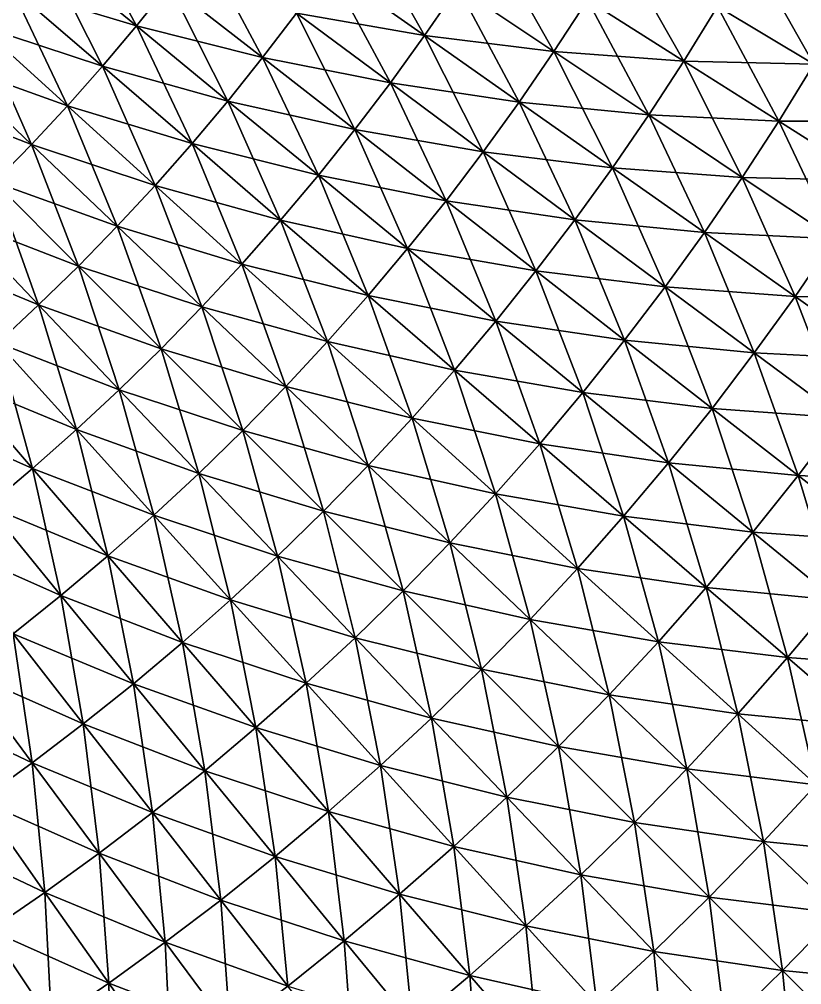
# Model space of a CAD drawing. Extents: x -1 to 0.97, y -0.99 to 0.99.
# Drawn here: x 0.2748 to 0.4204, y -0.4331 to -0.2535 of the extents above; entities that cross this region are included whole.
import ezdxf

# ---------------------------------------------------------------- set-up
doc = ezdxf.new("R2010")
doc.units = 0

msp = doc.modelspace()

# ---------------------------------------------------------------- linework, layer by layer
for points in [[(0.2852, -0.23339, -0.91796), (0.29662, -0.25475, -0.90835), (0.2794, -0.24063, -0.91796)], [(0.2852, -0.23339, -0.91796), (0.30275, -0.24709, -0.90835), (0.29662, -0.25475, -0.90835)], [(0.33832, -0.23546, -0.8982), (0.35026, -0.25654, -0.8875), (0.33246, -0.244, -0.8982)], [(0.33832, -0.23546, -0.8982), (0.35643, -0.24755, -0.8875), (0.35026, -0.25654, -0.8875)], [(0.36237, -0.23842, -0.8875), (0.37431, -0.2595, -0.87627), (0.35643, -0.24755, -0.8875)], [(0.36237, -0.23842, -0.8875), (0.38054, -0.24993, -0.87627), (0.37431, -0.2595, -0.87627)], [(0.3087, -0.23927, -0.90835), (0.32012, -0.26064, -0.8982), (0.30275, -0.24709, -0.90835)], [(0.3087, -0.23927, -0.90835), (0.32639, -0.2524, -0.8982), (0.32012, -0.26064, -0.8982)], [(0.38653, -0.24021, -0.87627), (0.39847, -0.26129, -0.86451), (0.38054, -0.24993, -0.87627)], [(0.38653, -0.24021, -0.87627), (0.40473, -0.25112, -0.86451), (0.39847, -0.26129, -0.86451)], [(0.2794, -0.24063, -0.91796), (0.2903, -0.26227, -0.90835), (0.27343, -0.24772, -0.91796)], [(0.29662, -0.25475, 0.90835), (0.2794, -0.24063, 0.91796), (0.27343, -0.24772, 0.91796)], [(0.2794, -0.24063, -0.91796), (0.29662, -0.25475, -0.90835), (0.2903, -0.26227, -0.90835)], [(0.30275, -0.24709, 0.90835), (0.2794, -0.24063, 0.91796), (0.29662, -0.25475, 0.90835)], [(0.41075, -0.2408, -0.86451), (0.42269, -0.26188, -0.85223), (0.40473, -0.25112, -0.86451)], [(0.41075, -0.2408, -0.86451), (0.42896, -0.25112, -0.85223), (0.42269, -0.26188, -0.85223)], [(0.33246, -0.244, -0.8982), (0.34388, -0.26537, -0.8875), (0.32639, -0.2524, -0.8982)], [(0.35026, -0.25654, 0.8875), (0.33246, -0.244, 0.8982), (0.32639, -0.2524, 0.8982)], [(0.33246, -0.244, -0.8982), (0.35026, -0.25654, -0.8875), (0.34388, -0.26537, -0.8875)], [(0.35643, -0.24755, 0.8875), (0.33246, -0.244, 0.8982), (0.35026, -0.25654, 0.8875)], [(0.27343, -0.24772, -0.91796), (0.28379, -0.26962, -0.90835), (0.26729, -0.25467, -0.91796)], [(0.2903, -0.26227, 0.90835), (0.27343, -0.24772, 0.91796), (0.26729, -0.25467, 0.91796)], [(0.27343, -0.24772, -0.91796), (0.2903, -0.26227, -0.90835), (0.28379, -0.26962, -0.90835)], [(0.29662, -0.25475, 0.90835), (0.27343, -0.24772, 0.91796), (0.2903, -0.26227, 0.90835)], [(0.30275, -0.24709, -0.90835), (0.31364, -0.26873, -0.8982), (0.29662, -0.25475, -0.90835)], [(0.32012, -0.26064, 0.8982), (0.30275, -0.24709, 0.90835), (0.29662, -0.25475, 0.90835)], [(0.30275, -0.24709, -0.90835), (0.32012, -0.26064, -0.8982), (0.31364, -0.26873, -0.8982)], [(0.32639, -0.2524, 0.8982), (0.30275, -0.24709, 0.90835), (0.32012, -0.26064, 0.8982)], [(0.35643, -0.24755, -0.8875), (0.36785, -0.26892, -0.87627), (0.35026, -0.25654, -0.8875)], [(0.37431, -0.2595, 0.87627), (0.35643, -0.24755, 0.8875), (0.35026, -0.25654, 0.8875)], [(0.38054, -0.24993, 0.87627), (0.35643, -0.24755, 0.8875), (0.37431, -0.2595, 0.87627)], [(0.35643, -0.24755, -0.8875), (0.37431, -0.2595, -0.87627), (0.36785, -0.26892, -0.87627)], [(0.39847, -0.26129, 0.86451), (0.38054, -0.24993, 0.87627), (0.37431, -0.2595, 0.87627)], [(0.38054, -0.24993, -0.87627), (0.39196, -0.2713, -0.86451), (0.37431, -0.2595, -0.87627)], [(0.40473, -0.25112, 0.86451), (0.38054, -0.24993, 0.87627), (0.39847, -0.26129, 0.86451)], [(0.38054, -0.24993, -0.87627), (0.39847, -0.26129, -0.86451), (0.39196, -0.2713, -0.86451)], [(0.42269, -0.26188, 0.85223), (0.40473, -0.25112, 0.86451), (0.39847, -0.26129, 0.86451)], [(0.40473, -0.25112, -0.86451), (0.41616, -0.27249, -0.85223), (0.39847, -0.26129, -0.86451)], [(0.42896, -0.25112, 0.85223), (0.40473, -0.25112, 0.86451), (0.42269, -0.26188, 0.85223)], [(0.40473, -0.25112, -0.86451), (0.42269, -0.26188, -0.85223), (0.41616, -0.27249, -0.85223)], [(0.32639, -0.2524, -0.8982), (0.33728, -0.27404, -0.8875), (0.32012, -0.26064, -0.8982)], [(0.34388, -0.26537, 0.8875), (0.32639, -0.2524, 0.8982), (0.32012, -0.26064, 0.8982)], [(0.32639, -0.2524, -0.8982), (0.34388, -0.26537, -0.8875), (0.33728, -0.27404, -0.8875)], [(0.35026, -0.25654, 0.8875), (0.32639, -0.2524, 0.8982), (0.34388, -0.26537, 0.8875)], [(0.26729, -0.25467, -0.91796), (0.27711, -0.27682, -0.90835), (0.26098, -0.26146, -0.91796)], [(0.28379, -0.26962, 0.90835), (0.26729, -0.25467, 0.91796), (0.26098, -0.26146, 0.91796)], [(0.26729, -0.25467, -0.91796), (0.28379, -0.26962, -0.90835), (0.27711, -0.27682, -0.90835)], [(0.2903, -0.26227, 0.90835), (0.26729, -0.25467, 0.91796), (0.28379, -0.26962, 0.90835)], [(0.29662, -0.25475, -0.90835), (0.30698, -0.27665, -0.8982), (0.2903, -0.26227, -0.90835)], [(0.31364, -0.26873, 0.8982), (0.29662, -0.25475, 0.90835), (0.2903, -0.26227, 0.90835)], [(0.29662, -0.25475, -0.90835), (0.31364, -0.26873, -0.8982), (0.30698, -0.27665, -0.8982)], [(0.32012, -0.26064, 0.8982), (0.29662, -0.25475, 0.90835), (0.31364, -0.26873, 0.8982)], [(0.35026, -0.25654, -0.8875), (0.36116, -0.27818, -0.87627), (0.34388, -0.26537, -0.8875)], [(0.36785, -0.26892, 0.87627), (0.35026, -0.25654, 0.8875), (0.34388, -0.26537, 0.8875)], [(0.35026, -0.25654, -0.8875), (0.36785, -0.26892, -0.87627), (0.36116, -0.27818, -0.87627)], [(0.37431, -0.2595, 0.87627), (0.35026, -0.25654, 0.8875), (0.36785, -0.26892, 0.87627)], [(0.37431, -0.2595, -0.87627), (0.3852, -0.28114, -0.86451), (0.36785, -0.26892, -0.87627)], [(0.39196, -0.2713, 0.86451), (0.37431, -0.2595, 0.87627), (0.36785, -0.26892, 0.87627)], [(0.39847, -0.26129, 0.86451), (0.37431, -0.2595, 0.87627), (0.39196, -0.2713, 0.86451)], [(0.37431, -0.2595, -0.87627), (0.39196, -0.2713, -0.86451), (0.3852, -0.28114, -0.86451)], [(0.27711, -0.27682, 0.90835), (0.26098, -0.26146, 0.91796), (0.25451, -0.2681, 0.91796)], [(0.26098, -0.26146, -0.91796), (0.27711, -0.27682, -0.90835), (0.27025, -0.28384, -0.90835)], [(0.28379, -0.26962, 0.90835), (0.26098, -0.26146, 0.91796), (0.27711, -0.27682, 0.90835)], [(0.33728, -0.27404, 0.8875), (0.32012, -0.26064, 0.8982), (0.31364, -0.26873, 0.8982)], [(0.32012, -0.26064, -0.8982), (0.33048, -0.28254, -0.8875), (0.31364, -0.26873, -0.8982)], [(0.32012, -0.26064, -0.8982), (0.33728, -0.27404, -0.8875), (0.33048, -0.28254, -0.8875)], [(0.34388, -0.26537, 0.8875), (0.32012, -0.26064, 0.8982), (0.33728, -0.27404, 0.8875)], [(0.41616, -0.27249, 0.85223), (0.39847, -0.26129, 0.86451), (0.39196, -0.2713, 0.86451)], [(0.39847, -0.26129, -0.86451), (0.40936, -0.28293, -0.85223), (0.39196, -0.2713, -0.86451)], [(0.42269, -0.26188, 0.85223), (0.39847, -0.26129, 0.86451), (0.41616, -0.27249, 0.85223)], [(0.39847, -0.26129, -0.86451), (0.41616, -0.27249, -0.85223), (0.40936, -0.28293, -0.85223)], [(0.44038, -0.27249, 0.83944), (0.42269, -0.26188, 0.85223), (0.41616, -0.27249, 0.85223)], [(0.42269, -0.26188, -0.85223), (0.43359, -0.28352, -0.83944), (0.41616, -0.27249, -0.85223)], [(0.2903, -0.26227, -0.90835), (0.30011, -0.28442, -0.8982), (0.28379, -0.26962, -0.90835)], [(0.30698, -0.27665, 0.8982), (0.2903, -0.26227, 0.90835), (0.28379, -0.26962, 0.90835)], [(0.2903, -0.26227, -0.90835), (0.30698, -0.27665, -0.8982), (0.30011, -0.28442, -0.8982)], [(0.31364, -0.26873, 0.8982), (0.2903, -0.26227, 0.90835), (0.30698, -0.27665, 0.8982)], [(0.34388, -0.26537, -0.8875), (0.35424, -0.28727, -0.87627), (0.33728, -0.27404, -0.8875)], [(0.36116, -0.27818, 0.87627), (0.34388, -0.26537, 0.8875), (0.33728, -0.27404, 0.8875)], [(0.34388, -0.26537, -0.8875), (0.36116, -0.27818, -0.87627), (0.35424, -0.28727, -0.87627)], [(0.36785, -0.26892, 0.87627), (0.34388, -0.26537, 0.8875), (0.36116, -0.27818, 0.87627)], [(0.27711, -0.27682, 0.90835), (0.25451, -0.2681, 0.91796), (0.27025, -0.28384, 0.90835)], [(0.31364, -0.26873, -0.8982), (0.32346, -0.29088, -0.8875), (0.30698, -0.27665, -0.8982)], [(0.33048, -0.28254, 0.8875), (0.31364, -0.26873, 0.8982), (0.30698, -0.27665, 0.8982)], [(0.33728, -0.27404, 0.8875), (0.31364, -0.26873, 0.8982), (0.33048, -0.28254, 0.8875)], [(0.31364, -0.26873, -0.8982), (0.33048, -0.28254, -0.8875), (0.32346, -0.29088, -0.8875)], [(0.36785, -0.26892, -0.87627), (0.37821, -0.29082, -0.86451), (0.36116, -0.27818, -0.87627)], [(0.3852, -0.28114, 0.86451), (0.36785, -0.26892, 0.87627), (0.36116, -0.27818, 0.87627)], [(0.36785, -0.26892, -0.87627), (0.3852, -0.28114, -0.86451), (0.37821, -0.29082, -0.86451)], [(0.39196, -0.2713, 0.86451), (0.36785, -0.26892, 0.87627), (0.3852, -0.28114, 0.86451)], [(0.28379, -0.26962, -0.90835), (0.29306, -0.29201, -0.8982), (0.27711, -0.27682, -0.90835)], [(0.30011, -0.28442, 0.8982), (0.28379, -0.26962, 0.90835), (0.27711, -0.27682, 0.90835)], [(0.28379, -0.26962, -0.90835), (0.30011, -0.28442, -0.8982), (0.29306, -0.29201, -0.8982)], [(0.30698, -0.27665, 0.8982), (0.28379, -0.26962, 0.90835), (0.30011, -0.28442, 0.8982)], [(0.39196, -0.2713, -0.86451), (0.40232, -0.2932, -0.85223), (0.3852, -0.28114, -0.86451)], [(0.40936, -0.28293, 0.85223), (0.39196, -0.2713, 0.86451), (0.3852, -0.28114, 0.86451)], [(0.41616, -0.27249, 0.85223), (0.39196, -0.2713, 0.86451), (0.40936, -0.28293, 0.85223)], [(0.39196, -0.2713, -0.86451), (0.40936, -0.28293, -0.85223), (0.40232, -0.2932, -0.85223)], [(0.43359, -0.28352, 0.83944), (0.41616, -0.27249, 0.85223), (0.40936, -0.28293, 0.85223)], [(0.41616, -0.27249, -0.85223), (0.42652, -0.29439, -0.83944), (0.40936, -0.28293, -0.85223)], [(0.44038, -0.27249, 0.83944), (0.41616, -0.27249, 0.85223), (0.43359, -0.28352, 0.83944)], [(0.41616, -0.27249, -0.85223), (0.43359, -0.28352, -0.83944), (0.42652, -0.29439, -0.83944)], [(0.33728, -0.27404, -0.8875), (0.3471, -0.29618, -0.87627), (0.33048, -0.28254, -0.8875)], [(0.35424, -0.28727, 0.87627), (0.33728, -0.27404, 0.8875), (0.33048, -0.28254, 0.8875)], [(0.33728, -0.27404, -0.8875), (0.35424, -0.28727, -0.87627), (0.3471, -0.29618, -0.87627)], [(0.36116, -0.27818, 0.87627), (0.33728, -0.27404, 0.8875), (0.35424, -0.28727, 0.87627)], [(0.27711, -0.27682, -0.90835), (0.28583, -0.29942, -0.8982), (0.27025, -0.28384, -0.90835)], [(0.29306, -0.29201, 0.8982), (0.27711, -0.27682, 0.90835), (0.27025, -0.28384, 0.90835)], [(0.27711, -0.27682, -0.90835), (0.29306, -0.29201, -0.8982), (0.28583, -0.29942, -0.8982)], [(0.30011, -0.28442, 0.8982), (0.27711, -0.27682, 0.90835), (0.29306, -0.29201, 0.8982)], [(0.30698, -0.27665, -0.8982), (0.31625, -0.29904, -0.8875), (0.30011, -0.28442, -0.8982)], [(0.32346, -0.29088, 0.8875), (0.30698, -0.27665, 0.8982), (0.30011, -0.28442, 0.8982)], [(0.30698, -0.27665, -0.8982), (0.32346, -0.29088, -0.8875), (0.31625, -0.29904, -0.8875)], [(0.33048, -0.28254, 0.8875), (0.30698, -0.27665, 0.8982), (0.32346, -0.29088, 0.8875)], [(0.36116, -0.27818, -0.87627), (0.37097, -0.30033, -0.86451), (0.35424, -0.28727, -0.87627)], [(0.37821, -0.29082, 0.86451), (0.36116, -0.27818, 0.87627), (0.35424, -0.28727, 0.87627)], [(0.36116, -0.27818, -0.87627), (0.37821, -0.29082, -0.86451), (0.37097, -0.30033, -0.86451)], [(0.3852, -0.28114, 0.86451), (0.36116, -0.27818, 0.87627), (0.37821, -0.29082, 0.86451)], [(0.3852, -0.28114, -0.86451), (0.39502, -0.30329, -0.85223), (0.37821, -0.29082, -0.86451)], [(0.40232, -0.2932, 0.85223), (0.3852, -0.28114, 0.86451), (0.37821, -0.29082, 0.86451)], [(0.3852, -0.28114, -0.86451), (0.40232, -0.2932, -0.85223), (0.39502, -0.30329, -0.85223)], [(0.40936, -0.28293, 0.85223), (0.3852, -0.28114, 0.86451), (0.40232, -0.2932, 0.85223)], [(0.33048, -0.28254, -0.8875), (0.33975, -0.30492, -0.87627), (0.32346, -0.29088, -0.8875)], [(0.3471, -0.29618, 0.87627), (0.33048, -0.28254, 0.8875), (0.32346, -0.29088, 0.8875)], [(0.33048, -0.28254, -0.8875), (0.3471, -0.29618, -0.87627), (0.33975, -0.30492, -0.87627)], [(0.35424, -0.28727, 0.87627), (0.33048, -0.28254, 0.8875), (0.3471, -0.29618, 0.87627)], [(0.40936, -0.28293, -0.85223), (0.41918, -0.30508, -0.83944), (0.40232, -0.2932, -0.85223)], [(0.42652, -0.29439, 0.83944), (0.40936, -0.28293, 0.85223), (0.40232, -0.2932, 0.85223)], [(0.43359, -0.28352, 0.83944), (0.40936, -0.28293, 0.85223), (0.42652, -0.29439, 0.83944)], [(0.40936, -0.28293, -0.85223), (0.42652, -0.29439, -0.83944), (0.41918, -0.30508, -0.83944)], [(0.28583, -0.29942, 0.8982), (0.27025, -0.28384, 0.90835), (0.26322, -0.2907, 0.90835)], [(0.27025, -0.28384, -0.90835), (0.27841, -0.30666, -0.8982), (0.26322, -0.2907, -0.90835)], [(0.29306, -0.29201, 0.8982), (0.27025, -0.28384, 0.90835), (0.28583, -0.29942, 0.8982)], [(0.27025, -0.28384, -0.90835), (0.28583, -0.29942, -0.8982), (0.27841, -0.30666, -0.8982)], [(0.30011, -0.28442, -0.8982), (0.30883, -0.30702, -0.8875), (0.29306, -0.29201, -0.8982)], [(0.31625, -0.29904, 0.8875), (0.30011, -0.28442, 0.8982), (0.29306, -0.29201, 0.8982)], [(0.30011, -0.28442, -0.8982), (0.31625, -0.29904, -0.8875), (0.30883, -0.30702, -0.8875)], [(0.32346, -0.29088, 0.8875), (0.30011, -0.28442, 0.8982), (0.31625, -0.29904, 0.8875)], [(0.35424, -0.28727, -0.87627), (0.36351, -0.30965, -0.86451), (0.3471, -0.29618, -0.87627)], [(0.37097, -0.30033, 0.86451), (0.35424, -0.28727, 0.87627), (0.3471, -0.29618, 0.87627)], [(0.35424, -0.28727, -0.87627), (0.37097, -0.30033, -0.86451), (0.36351, -0.30965, -0.86451)], [(0.37821, -0.29082, 0.86451), (0.35424, -0.28727, 0.87627), (0.37097, -0.30033, 0.86451)], [(0.27841, -0.30666, 0.8982), (0.26322, -0.2907, 0.90835), (0.25603, -0.29738, 0.90835)], [(0.28583, -0.29942, 0.8982), (0.26322, -0.2907, 0.90835), (0.27841, -0.30666, 0.8982)], [(0.26322, -0.2907, -0.90835), (0.27841, -0.30666, -0.8982), (0.27082, -0.31371, -0.8982)], [(0.37821, -0.29082, -0.86451), (0.38748, -0.31321, -0.85223), (0.37097, -0.30033, -0.86451)], [(0.39502, -0.30329, 0.85223), (0.37821, -0.29082, 0.86451), (0.37097, -0.30033, 0.86451)], [(0.37821, -0.29082, -0.86451), (0.39502, -0.30329, -0.85223), (0.38748, -0.31321, -0.85223)], [(0.40232, -0.2932, 0.85223), (0.37821, -0.29082, 0.86451), (0.39502, -0.30329, 0.85223)], [(0.29306, -0.29201, -0.8982), (0.30123, -0.31482, -0.8875), (0.28583, -0.29942, -0.8982)], [(0.30883, -0.30702, 0.8875), (0.29306, -0.29201, 0.8982), (0.28583, -0.29942, 0.8982)], [(0.29306, -0.29201, -0.8982), (0.30883, -0.30702, -0.8875), (0.30123, -0.31482, -0.8875)], [(0.31625, -0.29904, 0.8875), (0.29306, -0.29201, 0.8982), (0.30883, -0.30702, 0.8875)], [(0.32346, -0.29088, -0.8875), (0.33218, -0.31348, -0.87627), (0.31625, -0.29904, -0.8875)], [(0.33975, -0.30492, 0.87627), (0.32346, -0.29088, 0.8875), (0.31625, -0.29904, 0.8875)], [(0.32346, -0.29088, -0.8875), (0.33975, -0.30492, -0.87627), (0.33218, -0.31348, -0.87627)], [(0.3471, -0.29618, 0.87627), (0.32346, -0.29088, 0.8875), (0.33975, -0.30492, 0.87627)], [(0.40232, -0.2932, -0.85223), (0.41159, -0.31558, -0.83944), (0.39502, -0.30329, -0.85223)], [(0.41918, -0.30508, 0.83944), (0.40232, -0.2932, 0.85223), (0.39502, -0.30329, 0.85223)], [(0.40232, -0.2932, -0.85223), (0.41918, -0.30508, -0.83944), (0.41159, -0.31558, -0.83944)], [(0.42652, -0.29439, 0.83944), (0.40232, -0.2932, 0.85223), (0.41918, -0.30508, 0.83944)], [(0.42652, -0.29439, -0.83944), (0.43579, -0.31677, -0.82614), (0.41918, -0.30508, -0.83944)], [(0.4434, -0.30567, 0.82614), (0.42652, -0.29439, 0.83944), (0.41918, -0.30508, 0.83944)], [(0.3471, -0.29618, -0.87627), (0.35582, -0.31879, -0.86451), (0.33975, -0.30492, -0.87627)], [(0.36351, -0.30965, 0.86451), (0.3471, -0.29618, 0.87627), (0.33975, -0.30492, 0.87627)], [(0.3471, -0.29618, -0.87627), (0.36351, -0.30965, -0.86451), (0.35582, -0.31879, -0.86451)], [(0.37097, -0.30033, 0.86451), (0.3471, -0.29618, 0.87627), (0.36351, -0.30965, 0.86451)], [(0.27841, -0.30666, 0.8982), (0.25603, -0.29738, 0.90835), (0.27082, -0.31371, 0.8982)], [(0.30123, -0.31482, 0.8875), (0.28583, -0.29942, 0.8982), (0.27841, -0.30666, 0.8982)], [(0.28583, -0.29942, -0.8982), (0.29343, -0.32243, -0.8875), (0.27841, -0.30666, -0.8982)], [(0.30883, -0.30702, 0.8875), (0.28583, -0.29942, 0.8982), (0.30123, -0.31482, 0.8875)], [(0.28583, -0.29942, -0.8982), (0.30123, -0.31482, -0.8875), (0.29343, -0.32243, -0.8875)], [(0.31625, -0.29904, -0.8875), (0.32441, -0.32185, -0.87627), (0.30883, -0.30702, -0.8875)], [(0.33218, -0.31348, 0.87627), (0.31625, -0.29904, 0.8875), (0.30883, -0.30702, 0.8875)], [(0.31625, -0.29904, -0.8875), (0.33218, -0.31348, -0.87627), (0.32441, -0.32185, -0.87627)], [(0.33975, -0.30492, 0.87627), (0.31625, -0.29904, 0.8875), (0.33218, -0.31348, 0.87627)], [(0.37097, -0.30033, -0.86451), (0.37969, -0.32293, -0.85223), (0.36351, -0.30965, -0.86451)], [(0.38748, -0.31321, 0.85223), (0.37097, -0.30033, 0.86451), (0.36351, -0.30965, 0.86451)], [(0.37097, -0.30033, -0.86451), (0.38748, -0.31321, -0.85223), (0.37969, -0.32293, -0.85223)], [(0.39502, -0.30329, 0.85223), (0.37097, -0.30033, 0.86451), (0.38748, -0.31321, 0.85223)], [(0.39502, -0.30329, -0.85223), (0.40374, -0.3259, -0.83944), (0.38748, -0.31321, -0.85223)], [(0.41159, -0.31558, 0.83944), (0.39502, -0.30329, 0.85223), (0.38748, -0.31321, 0.85223)], [(0.39502, -0.30329, -0.85223), (0.41159, -0.31558, -0.83944), (0.40374, -0.3259, -0.83944)], [(0.41918, -0.30508, 0.83944), (0.39502, -0.30329, 0.85223), (0.41159, -0.31558, 0.83944)], [(0.33975, -0.30492, -0.87627), (0.34791, -0.32774, -0.86451), (0.33218, -0.31348, -0.87627)], [(0.35582, -0.31879, 0.86451), (0.33975, -0.30492, 0.87627), (0.33218, -0.31348, 0.87627)], [(0.33975, -0.30492, -0.87627), (0.35582, -0.31879, -0.86451), (0.34791, -0.32774, -0.86451)], [(0.36351, -0.30965, 0.86451), (0.33975, -0.30492, 0.87627), (0.35582, -0.31879, 0.86451)], [(0.41918, -0.30508, -0.83944), (0.4279, -0.32768, -0.82614), (0.41159, -0.31558, -0.83944)], [(0.43579, -0.31677, 0.82614), (0.41918, -0.30508, 0.83944), (0.41159, -0.31558, 0.83944)], [(0.41918, -0.30508, -0.83944), (0.43579, -0.31677, -0.82614), (0.4279, -0.32768, -0.82614)], [(0.4434, -0.30567, 0.82614), (0.41918, -0.30508, 0.83944), (0.43579, -0.31677, 0.82614)], [(0.29343, -0.32243, 0.8875), (0.27841, -0.30666, 0.8982), (0.27082, -0.31371, 0.8982)], [(0.27841, -0.30666, -0.8982), (0.28545, -0.32984, -0.8875), (0.27082, -0.31371, -0.8982)], [(0.30123, -0.31482, 0.8875), (0.27841, -0.30666, 0.8982), (0.29343, -0.32243, 0.8875)], [(0.27841, -0.30666, -0.8982), (0.29343, -0.32243, -0.8875), (0.28545, -0.32984, -0.8875)], [(0.30883, -0.30702, -0.8875), (0.31643, -0.33003, -0.87627), (0.30123, -0.31482, -0.8875)], [(0.32441, -0.32185, 0.87627), (0.30883, -0.30702, 0.8875), (0.30123, -0.31482, 0.8875)], [(0.30883, -0.30702, -0.8875), (0.32441, -0.32185, -0.87627), (0.31643, -0.33003, -0.87627)], [(0.33218, -0.31348, 0.87627), (0.30883, -0.30702, 0.8875), (0.32441, -0.32185, 0.87627)], [(0.36351, -0.30965, -0.86451), (0.37167, -0.33246, -0.85223), (0.35582, -0.31879, -0.86451)], [(0.37969, -0.32293, 0.85223), (0.36351, -0.30965, 0.86451), (0.35582, -0.31879, 0.86451)], [(0.36351, -0.30965, -0.86451), (0.37969, -0.32293, -0.85223), (0.37167, -0.33246, -0.85223)], [(0.38748, -0.31321, 0.85223), (0.36351, -0.30965, 0.86451), (0.37969, -0.32293, 0.85223)], [(0.28545, -0.32984, 0.8875), (0.27082, -0.31371, 0.8982), (0.26306, -0.32057, 0.8982)], [(0.27082, -0.31371, -0.8982), (0.27728, -0.33705, -0.8875), (0.26306, -0.32057, -0.8982)], [(0.29343, -0.32243, 0.8875), (0.27082, -0.31371, 0.8982), (0.28545, -0.32984, 0.8875)], [(0.27082, -0.31371, -0.8982), (0.28545, -0.32984, -0.8875), (0.27728, -0.33705, -0.8875)], [(0.33218, -0.31348, -0.87627), (0.33978, -0.33649, -0.86451), (0.32441, -0.32185, -0.87627)], [(0.34791, -0.32774, 0.86451), (0.33218, -0.31348, 0.87627), (0.32441, -0.32185, 0.87627)], [(0.33218, -0.31348, -0.87627), (0.34791, -0.32774, -0.86451), (0.33978, -0.33649, -0.86451)], [(0.35582, -0.31879, 0.86451), (0.33218, -0.31348, 0.87627), (0.34791, -0.32774, 0.86451)], [(0.38748, -0.31321, -0.85223), (0.39564, -0.33602, -0.83944), (0.37969, -0.32293, -0.85223)], [(0.40374, -0.3259, 0.83944), (0.38748, -0.31321, 0.85223), (0.37969, -0.32293, 0.85223)], [(0.38748, -0.31321, -0.85223), (0.40374, -0.3259, -0.83944), (0.39564, -0.33602, -0.83944)], [(0.41159, -0.31558, 0.83944), (0.38748, -0.31321, 0.85223), (0.40374, -0.3259, 0.83944)], [(0.31643, -0.33003, 0.87627), (0.30123, -0.31482, 0.8875), (0.29343, -0.32243, 0.8875)], [(0.30123, -0.31482, -0.8875), (0.30826, -0.338, -0.87627), (0.29343, -0.32243, -0.8875)], [(0.32441, -0.32185, 0.87627), (0.30123, -0.31482, 0.8875), (0.31643, -0.33003, 0.87627)], [(0.30123, -0.31482, -0.8875), (0.31643, -0.33003, -0.87627), (0.30826, -0.338, -0.87627)], [(0.41159, -0.31558, -0.83944), (0.41975, -0.33839, -0.82614), (0.40374, -0.3259, -0.83944)], [(0.4279, -0.32768, 0.82614), (0.41159, -0.31558, 0.83944), (0.40374, -0.3259, 0.83944)], [(0.41159, -0.31558, -0.83944), (0.4279, -0.32768, -0.82614), (0.41975, -0.33839, -0.82614)], [(0.43579, -0.31677, 0.82614), (0.41159, -0.31558, 0.83944), (0.4279, -0.32768, 0.82614)], [(0.35582, -0.31879, -0.86451), (0.36342, -0.3418, -0.85223), (0.34791, -0.32774, -0.86451)], [(0.37167, -0.33246, 0.85223), (0.35582, -0.31879, 0.86451), (0.34791, -0.32774, 0.86451)], [(0.35582, -0.31879, -0.86451), (0.37167, -0.33246, -0.85223), (0.36342, -0.3418, -0.85223)], [(0.37969, -0.32293, 0.85223), (0.35582, -0.31879, 0.86451), (0.37167, -0.33246, 0.85223)], [(0.27728, -0.33705, 0.8875), (0.26306, -0.32057, 0.8982), (0.25514, -0.32724, 0.8982)], [(0.28545, -0.32984, 0.8875), (0.26306, -0.32057, 0.8982), (0.27728, -0.33705, 0.8875)], [(0.26306, -0.32057, -0.8982), (0.27728, -0.33705, -0.8875), (0.26895, -0.34407, -0.8875)], [(0.30826, -0.338, 0.87627), (0.29343, -0.32243, 0.8875), (0.28545, -0.32984, 0.8875)], [(0.29343, -0.32243, -0.8875), (0.29989, -0.34577, -0.87627), (0.28545, -0.32984, -0.8875)], [(0.31643, -0.33003, 0.87627), (0.29343, -0.32243, 0.8875), (0.30826, -0.338, 0.87627)], [(0.29343, -0.32243, -0.8875), (0.30826, -0.338, -0.87627), (0.29989, -0.34577, -0.87627)], [(0.32441, -0.32185, -0.87627), (0.33144, -0.34503, -0.86451), (0.31643, -0.33003, -0.87627)], [(0.33978, -0.33649, 0.86451), (0.32441, -0.32185, 0.87627), (0.31643, -0.33003, 0.87627)], [(0.32441, -0.32185, -0.87627), (0.33978, -0.33649, -0.86451), (0.33144, -0.34503, -0.86451)], [(0.34791, -0.32774, 0.86451), (0.32441, -0.32185, 0.87627), (0.33978, -0.33649, 0.86451)], [(0.37969, -0.32293, -0.85223), (0.38729, -0.34594, -0.83944), (0.37167, -0.33246, -0.85223)], [(0.39564, -0.33602, 0.83944), (0.37969, -0.32293, 0.85223), (0.37167, -0.33246, 0.85223)], [(0.37969, -0.32293, -0.85223), (0.39564, -0.33602, -0.83944), (0.38729, -0.34594, -0.83944)], [(0.40374, -0.3259, 0.83944), (0.37969, -0.32293, 0.85223), (0.39564, -0.33602, 0.83944)], [(0.40374, -0.3259, -0.83944), (0.41134, -0.3489, -0.82614), (0.39564, -0.33602, -0.83944)], [(0.41975, -0.33839, 0.82614), (0.40374, -0.3259, 0.83944), (0.39564, -0.33602, 0.83944)], [(0.40374, -0.3259, -0.83944), (0.41975, -0.33839, -0.82614), (0.41134, -0.3489, -0.82614)], [(0.4279, -0.32768, 0.82614), (0.40374, -0.3259, 0.83944), (0.41975, -0.33839, 0.82614)], [(0.27728, -0.33705, 0.8875), (0.25514, -0.32724, 0.8982), (0.26895, -0.34407, 0.8875)], [(0.34791, -0.32774, -0.86451), (0.35494, -0.35092, -0.85223), (0.33978, -0.33649, -0.86451)], [(0.36342, -0.3418, 0.85223), (0.34791, -0.32774, 0.86451), (0.33978, -0.33649, 0.86451)], [(0.34791, -0.32774, -0.86451), (0.36342, -0.3418, -0.85223), (0.35494, -0.35092, -0.85223)], [(0.37167, -0.33246, 0.85223), (0.34791, -0.32774, 0.86451), (0.36342, -0.3418, 0.85223)], [(0.44395, -0.33958, 0.81235), (0.4279, -0.32768, 0.82614), (0.41975, -0.33839, 0.82614)], [(0.4279, -0.32768, -0.82614), (0.4355, -0.35068, -0.81235), (0.41975, -0.33839, -0.82614)], [(0.29989, -0.34577, 0.87627), (0.28545, -0.32984, 0.8875), (0.27728, -0.33705, 0.8875)], [(0.28545, -0.32984, -0.8875), (0.29133, -0.35334, -0.87627), (0.27728, -0.33705, -0.8875)], [(0.30826, -0.338, 0.87627), (0.28545, -0.32984, 0.8875), (0.29989, -0.34577, 0.87627)], [(0.28545, -0.32984, -0.8875), (0.29989, -0.34577, -0.87627), (0.29133, -0.35334, -0.87627)], [(0.33144, -0.34503, 0.86451), (0.31643, -0.33003, 0.87627), (0.30826, -0.338, 0.87627)], [(0.31643, -0.33003, -0.87627), (0.32289, -0.35338, -0.86451), (0.30826, -0.338, -0.87627)], [(0.33978, -0.33649, 0.86451), (0.31643, -0.33003, 0.87627), (0.33144, -0.34503, 0.86451)], [(0.31643, -0.33003, -0.87627), (0.33144, -0.34503, -0.86451), (0.32289, -0.35338, -0.86451)], [(0.37167, -0.33246, -0.85223), (0.37871, -0.35565, -0.83944), (0.36342, -0.3418, -0.85223)], [(0.38729, -0.34594, 0.83944), (0.37167, -0.33246, 0.85223), (0.36342, -0.3418, 0.85223)], [(0.37167, -0.33246, -0.85223), (0.38729, -0.34594, -0.83944), (0.37871, -0.35565, -0.83944)], [(0.39564, -0.33602, 0.83944), (0.37167, -0.33246, 0.85223), (0.38729, -0.34594, 0.83944)], [(0.29133, -0.35334, 0.87627), (0.27728, -0.33705, 0.8875), (0.26895, -0.34407, 0.8875)], [(0.27728, -0.33705, -0.8875), (0.28259, -0.36069, -0.87627), (0.26895, -0.34407, -0.8875)], [(0.29989, -0.34577, 0.87627), (0.27728, -0.33705, 0.8875), (0.29133, -0.35334, 0.87627)], [(0.27728, -0.33705, -0.8875), (0.29133, -0.35334, -0.87627), (0.28259, -0.36069, -0.87627)], [(0.33978, -0.33649, -0.86451), (0.34625, -0.35984, -0.85223), (0.33144, -0.34503, -0.86451)], [(0.35494, -0.35092, 0.85223), (0.33978, -0.33649, 0.86451), (0.33144, -0.34503, 0.86451)], [(0.33978, -0.33649, -0.86451), (0.35494, -0.35092, -0.85223), (0.34625, -0.35984, -0.85223)], [(0.36342, -0.3418, 0.85223), (0.33978, -0.33649, 0.86451), (0.35494, -0.35092, 0.85223)], [(0.39564, -0.33602, -0.83944), (0.40267, -0.3592, -0.82614), (0.38729, -0.34594, -0.83944)], [(0.41134, -0.3489, 0.82614), (0.39564, -0.33602, 0.83944), (0.38729, -0.34594, 0.83944)], [(0.39564, -0.33602, -0.83944), (0.41134, -0.3489, -0.82614), (0.40267, -0.3592, -0.82614)], [(0.41975, -0.33839, 0.82614), (0.39564, -0.33602, 0.83944), (0.41134, -0.3489, 0.82614)], [(0.32289, -0.35338, 0.86451), (0.30826, -0.338, 0.87627), (0.29989, -0.34577, 0.87627)], [(0.30826, -0.338, -0.87627), (0.31414, -0.3615, -0.86451), (0.29989, -0.34577, -0.87627)], [(0.33144, -0.34503, 0.86451), (0.30826, -0.338, 0.87627), (0.32289, -0.35338, 0.86451)], [(0.30826, -0.338, -0.87627), (0.32289, -0.35338, -0.86451), (0.31414, -0.3615, -0.86451)], [(0.4355, -0.35068, 0.81235), (0.41975, -0.33839, 0.82614), (0.41134, -0.3489, 0.82614)], [(0.41975, -0.33839, -0.82614), (0.42678, -0.36158, -0.81235), (0.41134, -0.3489, -0.82614)], [(0.44395, -0.33958, 0.81235), (0.41975, -0.33839, 0.82614), (0.4355, -0.35068, 0.81235)], [(0.41975, -0.33839, -0.82614), (0.4355, -0.35068, -0.81235), (0.42678, -0.36158, -0.81235)], [(0.36342, -0.3418, -0.85223), (0.36989, -0.36515, -0.83944), (0.35494, -0.35092, -0.85223)], [(0.37871, -0.35565, 0.83944), (0.36342, -0.3418, 0.85223), (0.35494, -0.35092, 0.85223)], [(0.36342, -0.3418, -0.85223), (0.37871, -0.35565, -0.83944), (0.36989, -0.36515, -0.83944)], [(0.38729, -0.34594, 0.83944), (0.36342, -0.3418, 0.85223), (0.37871, -0.35565, 0.83944)], [(0.28259, -0.36069, 0.87627), (0.26895, -0.34407, 0.8875), (0.26044, -0.35088, 0.8875)], [(0.29133, -0.35334, 0.87627), (0.26895, -0.34407, 0.8875), (0.28259, -0.36069, 0.87627)], [(0.26895, -0.34407, -0.8875), (0.28259, -0.36069, -0.87627), (0.27368, -0.36783, -0.87627)], [(0.31414, -0.3615, 0.86451), (0.29989, -0.34577, 0.87627), (0.29133, -0.35334, 0.87627)], [(0.29989, -0.34577, -0.87627), (0.3052, -0.36941, -0.86451), (0.29133, -0.35334, -0.87627)], [(0.32289, -0.35338, 0.86451), (0.29989, -0.34577, 0.87627), (0.31414, -0.3615, 0.86451)], [(0.29989, -0.34577, -0.87627), (0.31414, -0.3615, -0.86451), (0.3052, -0.36941, -0.86451)], [(0.34625, -0.35984, 0.85223), (0.33144, -0.34503, 0.86451), (0.32289, -0.35338, 0.86451)], [(0.33144, -0.34503, -0.86451), (0.33733, -0.36854, -0.85223), (0.32289, -0.35338, -0.86451)], [(0.35494, -0.35092, 0.85223), (0.33144, -0.34503, 0.86451), (0.34625, -0.35984, 0.85223)], [(0.33144, -0.34503, -0.86451), (0.34625, -0.35984, -0.85223), (0.33733, -0.36854, -0.85223)], [(0.38729, -0.34594, -0.83944), (0.39376, -0.36929, -0.82614), (0.37871, -0.35565, -0.83944)], [(0.40267, -0.3592, 0.82614), (0.38729, -0.34594, 0.83944), (0.37871, -0.35565, 0.83944)], [(0.38729, -0.34594, -0.83944), (0.40267, -0.3592, -0.82614), (0.39376, -0.36929, -0.82614)], [(0.41134, -0.3489, 0.82614), (0.38729, -0.34594, 0.83944), (0.40267, -0.3592, 0.82614)], [(0.42678, -0.36158, 0.81235), (0.41134, -0.3489, 0.82614), (0.40267, -0.3592, 0.82614)], [(0.41134, -0.3489, -0.82614), (0.4178, -0.37225, -0.81235), (0.40267, -0.3592, -0.82614)], [(0.4355, -0.35068, 0.81235), (0.41134, -0.3489, 0.82614), (0.42678, -0.36158, 0.81235)], [(0.41134, -0.3489, -0.82614), (0.42678, -0.36158, -0.81235), (0.4178, -0.37225, -0.81235)], [(0.28259, -0.36069, 0.87627), (0.26044, -0.35088, 0.8875), (0.27368, -0.36783, 0.87627)], [(0.35494, -0.35092, -0.85223), (0.36083, -0.37442, -0.83944), (0.34625, -0.35984, -0.85223)], [(0.36989, -0.36515, 0.83944), (0.35494, -0.35092, 0.85223), (0.34625, -0.35984, 0.85223)], [(0.35494, -0.35092, -0.85223), (0.36989, -0.36515, -0.83944), (0.36083, -0.37442, -0.83944)], [(0.37871, -0.35565, 0.83944), (0.35494, -0.35092, 0.85223), (0.36989, -0.36515, 0.83944)], [(0.3052, -0.36941, 0.86451), (0.29133, -0.35334, 0.87627), (0.28259, -0.36069, 0.87627)], [(0.29133, -0.35334, -0.87627), (0.29606, -0.3771, -0.86451), (0.28259, -0.36069, -0.87627)], [(0.31414, -0.3615, 0.86451), (0.29133, -0.35334, 0.87627), (0.3052, -0.36941, 0.86451)], [(0.29133, -0.35334, -0.87627), (0.3052, -0.36941, -0.86451), (0.29606, -0.3771, -0.86451)], [(0.33733, -0.36854, 0.85223), (0.32289, -0.35338, 0.86451), (0.31414, -0.3615, 0.86451)], [(0.32289, -0.35338, -0.86451), (0.3282, -0.37701, -0.85223), (0.31414, -0.3615, -0.86451)], [(0.34625, -0.35984, 0.85223), (0.32289, -0.35338, 0.86451), (0.33733, -0.36854, 0.85223)], [(0.32289, -0.35338, -0.86451), (0.33733, -0.36854, -0.85223), (0.3282, -0.37701, -0.85223)], [(0.37871, -0.35565, -0.83944), (0.38459, -0.37915, -0.82614), (0.36989, -0.36515, -0.83944)], [(0.39376, -0.36929, 0.82614), (0.37871, -0.35565, 0.83944), (0.36989, -0.36515, 0.83944)], [(0.37871, -0.35565, -0.83944), (0.39376, -0.36929, -0.82614), (0.38459, -0.37915, -0.82614)], [(0.40267, -0.3592, 0.82614), (0.37871, -0.35565, 0.83944), (0.39376, -0.36929, 0.82614)], [(0.29606, -0.3771, 0.86451), (0.28259, -0.36069, 0.87627), (0.27368, -0.36783, 0.87627)], [(0.28259, -0.36069, -0.87627), (0.28674, -0.38457, -0.86451), (0.27368, -0.36783, -0.87627)], [(0.3052, -0.36941, 0.86451), (0.28259, -0.36069, 0.87627), (0.29606, -0.3771, 0.86451)], [(0.28259, -0.36069, -0.87627), (0.29606, -0.3771, -0.86451), (0.28674, -0.38457, -0.86451)], [(0.36083, -0.37442, 0.83944), (0.34625, -0.35984, 0.85223), (0.33733, -0.36854, 0.85223)], [(0.34625, -0.35984, -0.85223), (0.35155, -0.38348, -0.83944), (0.33733, -0.36854, -0.85223)], [(0.36989, -0.36515, 0.83944), (0.34625, -0.35984, 0.85223), (0.36083, -0.37442, 0.83944)], [(0.34625, -0.35984, -0.85223), (0.36083, -0.37442, -0.83944), (0.35155, -0.38348, -0.83944)], [(0.4178, -0.37225, 0.81235), (0.40267, -0.3592, 0.82614), (0.39376, -0.36929, 0.82614)], [(0.40267, -0.3592, -0.82614), (0.40856, -0.38271, -0.81235), (0.39376, -0.36929, -0.82614)], [(0.42678, -0.36158, 0.81235), (0.40267, -0.3592, 0.82614), (0.4178, -0.37225, 0.81235)], [(0.40267, -0.3592, -0.82614), (0.4178, -0.37225, -0.81235), (0.40856, -0.38271, -0.81235)], [(0.3282, -0.37701, 0.85223), (0.31414, -0.3615, 0.86451), (0.3052, -0.36941, 0.86451)], [(0.31414, -0.3615, -0.86451), (0.31887, -0.38527, -0.85223), (0.3052, -0.36941, -0.86451)], [(0.33733, -0.36854, 0.85223), (0.31414, -0.3615, 0.86451), (0.3282, -0.37701, 0.85223)], [(0.31414, -0.3615, -0.86451), (0.3282, -0.37701, -0.85223), (0.31887, -0.38527, -0.85223)], [(0.44196, -0.37403, 0.79806), (0.42678, -0.36158, 0.81235), (0.4178, -0.37225, 0.81235)], [(0.42678, -0.36158, -0.81235), (0.43267, -0.38508, -0.79806), (0.4178, -0.37225, -0.81235)], [(0.36989, -0.36515, -0.83944), (0.37519, -0.38879, -0.82614), (0.36083, -0.37442, -0.83944)], [(0.38459, -0.37915, 0.82614), (0.36989, -0.36515, 0.83944), (0.36083, -0.37442, 0.83944)], [(0.36989, -0.36515, -0.83944), (0.38459, -0.37915, -0.82614), (0.37519, -0.38879, -0.82614)], [(0.39376, -0.36929, 0.82614), (0.36989, -0.36515, 0.83944), (0.38459, -0.37915, 0.82614)], [(0.28674, -0.38457, 0.86451), (0.27368, -0.36783, 0.87627), (0.26459, -0.37475, 0.87627)], [(0.27368, -0.36783, -0.87627), (0.27723, -0.3918, -0.86451), (0.26459, -0.37475, -0.87627)], [(0.29606, -0.3771, 0.86451), (0.27368, -0.36783, 0.87627), (0.28674, -0.38457, 0.86451)], [(0.27368, -0.36783, -0.87627), (0.28674, -0.38457, -0.86451), (0.27723, -0.3918, -0.86451)], [(0.31887, -0.38527, 0.85223), (0.3052, -0.36941, 0.86451), (0.29606, -0.3771, 0.86451)], [(0.3052, -0.36941, -0.86451), (0.30934, -0.39328, -0.85223), (0.29606, -0.3771, -0.86451)], [(0.3282, -0.37701, 0.85223), (0.3052, -0.36941, 0.86451), (0.31887, -0.38527, 0.85223)], [(0.3052, -0.36941, -0.86451), (0.31887, -0.38527, -0.85223), (0.30934, -0.39328, -0.85223)], [(0.35155, -0.38348, 0.83944), (0.33733, -0.36854, 0.85223), (0.3282, -0.37701, 0.85223)], [(0.33733, -0.36854, -0.85223), (0.34206, -0.3923, -0.83944), (0.3282, -0.37701, -0.85223)], [(0.36083, -0.37442, 0.83944), (0.33733, -0.36854, 0.85223), (0.35155, -0.38348, 0.83944)], [(0.33733, -0.36854, -0.85223), (0.35155, -0.38348, -0.83944), (0.34206, -0.3923, -0.83944)], [(0.40856, -0.38271, 0.81235), (0.39376, -0.36929, 0.82614), (0.38459, -0.37915, 0.82614)], [(0.39376, -0.36929, -0.82614), (0.39906, -0.39293, -0.81235), (0.38459, -0.37915, -0.82614)], [(0.4178, -0.37225, 0.81235), (0.39376, -0.36929, 0.82614), (0.40856, -0.38271, 0.81235)], [(0.39376, -0.36929, -0.82614), (0.40856, -0.38271, -0.81235), (0.39906, -0.39293, -0.81235)], [(0.43267, -0.38508, 0.79806), (0.4178, -0.37225, 0.81235), (0.40856, -0.38271, 0.81235)], [(0.4178, -0.37225, -0.81235), (0.42311, -0.39589, -0.79806), (0.40856, -0.38271, -0.81235)], [(0.44196, -0.37403, 0.79806), (0.4178, -0.37225, 0.81235), (0.43267, -0.38508, 0.79806)], [(0.4178, -0.37225, -0.81235), (0.43267, -0.38508, -0.79806), (0.42311, -0.39589, -0.79806)], [(0.27723, -0.3918, 0.86451), (0.26459, -0.37475, 0.87627), (0.25533, -0.38144, 0.87627)], [(0.28674, -0.38457, 0.86451), (0.26459, -0.37475, 0.87627), (0.27723, -0.3918, 0.86451)], [(0.26459, -0.37475, -0.87627), (0.27723, -0.3918, -0.86451), (0.26755, -0.39879, -0.86451)], [(0.37519, -0.38879, 0.82614), (0.36083, -0.37442, 0.83944), (0.35155, -0.38348, 0.83944)], [(0.36083, -0.37442, -0.83944), (0.36556, -0.39819, -0.82614), (0.35155, -0.38348, -0.83944)], [(0.38459, -0.37915, 0.82614), (0.36083, -0.37442, 0.83944), (0.37519, -0.38879, 0.82614)], [(0.36083, -0.37442, -0.83944), (0.37519, -0.38879, -0.82614), (0.36556, -0.39819, -0.82614)], [(0.34206, -0.3923, 0.83944), (0.3282, -0.37701, 0.85223), (0.31887, -0.38527, 0.85223)], [(0.3282, -0.37701, -0.85223), (0.33235, -0.40089, -0.83944), (0.31887, -0.38527, -0.85223)], [(0.35155, -0.38348, 0.83944), (0.3282, -0.37701, 0.85223), (0.34206, -0.3923, 0.83944)], [(0.3282, -0.37701, -0.85223), (0.34206, -0.3923, -0.83944), (0.33235, -0.40089, -0.83944)], [(0.30934, -0.39328, 0.85223), (0.29606, -0.3771, 0.86451), (0.28674, -0.38457, 0.86451)], [(0.29606, -0.3771, -0.86451), (0.29961, -0.40107, -0.85223), (0.28674, -0.38457, -0.86451)], [(0.31887, -0.38527, 0.85223), (0.29606, -0.3771, 0.86451), (0.30934, -0.39328, 0.85223)], [(0.29606, -0.3771, -0.86451), (0.30934, -0.39328, -0.85223), (0.29961, -0.40107, -0.85223)], [(0.39906, -0.39293, 0.81235), (0.38459, -0.37915, 0.82614), (0.37519, -0.38879, 0.82614)], [(0.38459, -0.37915, -0.82614), (0.38932, -0.40291, -0.81235), (0.37519, -0.38879, -0.82614)], [(0.40856, -0.38271, 0.81235), (0.38459, -0.37915, 0.82614), (0.39906, -0.39293, 0.81235)], [(0.38459, -0.37915, -0.82614), (0.39906, -0.39293, -0.81235), (0.38932, -0.40291, -0.81235)], [(0.27723, -0.3918, 0.86451), (0.25533, -0.38144, 0.87627), (0.26755, -0.39879, 0.86451)], [(0.36556, -0.39819, 0.82614), (0.35155, -0.38348, 0.83944), (0.34206, -0.3923, 0.83944)], [(0.35155, -0.38348, -0.83944), (0.3557, -0.40735, -0.82614), (0.34206, -0.3923, -0.83944)], [(0.37519, -0.38879, 0.82614), (0.35155, -0.38348, 0.83944), (0.36556, -0.39819, 0.82614)], [(0.35155, -0.38348, -0.83944), (0.36556, -0.39819, -0.82614), (0.3557, -0.40735, -0.82614)], [(0.42311, -0.39589, 0.79806), (0.40856, -0.38271, 0.81235), (0.39906, -0.39293, 0.81235)], [(0.40856, -0.38271, -0.81235), (0.41329, -0.40647, -0.79806), (0.39906, -0.39293, -0.81235)], [(0.43267, -0.38508, 0.79806), (0.40856, -0.38271, 0.81235), (0.42311, -0.39589, 0.79806)], [(0.40856, -0.38271, -0.81235), (0.42311, -0.39589, -0.79806), (0.41329, -0.40647, -0.79806)], [(0.29961, -0.40107, 0.85223), (0.28674, -0.38457, 0.86451), (0.27723, -0.3918, 0.86451)], [(0.28674, -0.38457, -0.86451), (0.2897, -0.40861, -0.85223), (0.27723, -0.3918, -0.86451)], [(0.30934, -0.39328, 0.85223), (0.28674, -0.38457, 0.86451), (0.29961, -0.40107, 0.85223)], [(0.28674, -0.38457, -0.86451), (0.29961, -0.40107, -0.85223), (0.2897, -0.40861, -0.85223)], [(0.33235, -0.40089, 0.83944), (0.31887, -0.38527, 0.85223), (0.30934, -0.39328, 0.85223)], [(0.31887, -0.38527, -0.85223), (0.32243, -0.40923, -0.83944), (0.30934, -0.39328, -0.85223)], [(0.34206, -0.3923, 0.83944), (0.31887, -0.38527, 0.85223), (0.33235, -0.40089, 0.83944)], [(0.31887, -0.38527, -0.85223), (0.33235, -0.40089, -0.83944), (0.32243, -0.40923, -0.83944)], [(0.38932, -0.40291, 0.81235), (0.37519, -0.38879, 0.82614), (0.36556, -0.39819, 0.82614)], [(0.37519, -0.38879, -0.82614), (0.37934, -0.41266, -0.81235), (0.36556, -0.39819, -0.82614)], [(0.39906, -0.39293, 0.81235), (0.37519, -0.38879, 0.82614), (0.38932, -0.40291, 0.81235)], [(0.37519, -0.38879, -0.82614), (0.38932, -0.40291, -0.81235), (0.37934, -0.41266, -0.81235)], [(0.2897, -0.40861, 0.85223), (0.27723, -0.3918, 0.86451), (0.26755, -0.39879, 0.86451)], [(0.27723, -0.3918, -0.86451), (0.27961, -0.41591, -0.85223), (0.26755, -0.39879, -0.86451)], [(0.29961, -0.40107, 0.85223), (0.27723, -0.3918, 0.86451), (0.2897, -0.40861, 0.85223)], [(0.27723, -0.3918, -0.86451), (0.2897, -0.40861, -0.85223), (0.27961, -0.41591, -0.85223)], [(0.3557, -0.40735, 0.82614), (0.34206, -0.3923, 0.83944), (0.33235, -0.40089, 0.83944)], [(0.34206, -0.3923, -0.83944), (0.34561, -0.41626, -0.82614), (0.33235, -0.40089, -0.83944)], [(0.36556, -0.39819, 0.82614), (0.34206, -0.3923, 0.83944), (0.3557, -0.40735, 0.82614)], [(0.34206, -0.3923, -0.83944), (0.3557, -0.40735, -0.82614), (0.34561, -0.41626, -0.82614)], [(0.41329, -0.40647, 0.79806), (0.39906, -0.39293, 0.81235), (0.38932, -0.40291, 0.81235)], [(0.39906, -0.39293, -0.81235), (0.40321, -0.4168, -0.79806), (0.38932, -0.40291, -0.81235)], [(0.42311, -0.39589, 0.79806), (0.39906, -0.39293, 0.81235), (0.41329, -0.40647, 0.79806)], [(0.39906, -0.39293, -0.81235), (0.41329, -0.40647, -0.79806), (0.40321, -0.4168, -0.79806)], [(0.32243, -0.40923, 0.83944), (0.30934, -0.39328, 0.85223), (0.29961, -0.40107, 0.85223)], [(0.30934, -0.39328, -0.85223), (0.31231, -0.41733, -0.83944), (0.29961, -0.40107, -0.85223)], [(0.33235, -0.40089, 0.83944), (0.30934, -0.39328, 0.85223), (0.32243, -0.40923, 0.83944)], [(0.30934, -0.39328, -0.85223), (0.32243, -0.40923, -0.83944), (0.31231, -0.41733, -0.83944)], [(0.4374, -0.40884, 0.78329), (0.42311, -0.39589, 0.79806), (0.41329, -0.40647, 0.79806)], [(0.42311, -0.39589, -0.79806), (0.42725, -0.41976, -0.78329), (0.41329, -0.40647, -0.79806)], [(0.37934, -0.41266, 0.81235), (0.36556, -0.39819, 0.82614), (0.3557, -0.40735, 0.82614)], [(0.36556, -0.39819, -0.82614), (0.36911, -0.42215, -0.81235), (0.3557, -0.40735, -0.82614)], [(0.38932, -0.40291, 0.81235), (0.36556, -0.39819, 0.82614), (0.37934, -0.41266, 0.81235)], [(0.36556, -0.39819, -0.82614), (0.37934, -0.41266, -0.81235), (0.36911, -0.42215, -0.81235)], [(0.27961, -0.41591, 0.85223), (0.26755, -0.39879, 0.86451), (0.2577, -0.40555, 0.86451)], [(0.2897, -0.40861, 0.85223), (0.26755, -0.39879, 0.86451), (0.27961, -0.41591, 0.85223)], [(0.26755, -0.39879, -0.86451), (0.27961, -0.41591, -0.85223), (0.26934, -0.42296, -0.85223)], [(0.31231, -0.41733, 0.83944), (0.29961, -0.40107, 0.85223), (0.2897, -0.40861, 0.85223)], [(0.29961, -0.40107, -0.85223), (0.30199, -0.42518, -0.83944), (0.2897, -0.40861, -0.85223)], [(0.32243, -0.40923, 0.83944), (0.29961, -0.40107, 0.85223), (0.31231, -0.41733, 0.83944)], [(0.29961, -0.40107, -0.85223), (0.31231, -0.41733, -0.83944), (0.30199, -0.42518, -0.83944)], [(0.34561, -0.41626, 0.82614), (0.33235, -0.40089, 0.83944), (0.32243, -0.40923, 0.83944)], [(0.33235, -0.40089, -0.83944), (0.33531, -0.42493, -0.82614), (0.32243, -0.40923, -0.83944)], [(0.3557, -0.40735, 0.82614), (0.33235, -0.40089, 0.83944), (0.34561, -0.41626, 0.82614)], [(0.33235, -0.40089, -0.83944), (0.34561, -0.41626, -0.82614), (0.33531, -0.42493, -0.82614)], [(0.40321, -0.4168, 0.79806), (0.38932, -0.40291, 0.81235), (0.37934, -0.41266, 0.81235)], [(0.38932, -0.40291, -0.81235), (0.39288, -0.42688, -0.79806), (0.37934, -0.41266, -0.81235)], [(0.41329, -0.40647, 0.79806), (0.38932, -0.40291, 0.81235), (0.40321, -0.4168, 0.79806)], [(0.38932, -0.40291, -0.81235), (0.40321, -0.4168, -0.79806), (0.39288, -0.42688, -0.79806)], [(0.27961, -0.41591, 0.85223), (0.2577, -0.40555, 0.86451), (0.26934, -0.42296, 0.85223)], [(0.36911, -0.42215, 0.81235), (0.3557, -0.40735, 0.82614), (0.34561, -0.41626, 0.82614)], [(0.3557, -0.40735, -0.82614), (0.35866, -0.43139, -0.81235), (0.34561, -0.41626, -0.82614)], [(0.37934, -0.41266, 0.81235), (0.3557, -0.40735, 0.82614), (0.36911, -0.42215, 0.81235)], [(0.3557, -0.40735, -0.82614), (0.36911, -0.42215, -0.81235), (0.35866, -0.43139, -0.81235)], [(0.42725, -0.41976, 0.78329), (0.41329, -0.40647, 0.79806), (0.40321, -0.4168, 0.79806)], [(0.41329, -0.40647, -0.79806), (0.41684, -0.43043, -0.78329), (0.40321, -0.4168, -0.79806)], [(0.4374, -0.40884, 0.78329), (0.41329, -0.40647, 0.79806), (0.42725, -0.41976, 0.78329)], [(0.41329, -0.40647, -0.79806), (0.42725, -0.41976, -0.78329), (0.41684, -0.43043, -0.78329)], [(0.30199, -0.42518, 0.83944), (0.2897, -0.40861, 0.85223), (0.27961, -0.41591, 0.85223)], [(0.2897, -0.40861, -0.85223), (0.29148, -0.43278, -0.83944), (0.27961, -0.41591, -0.85223)], [(0.31231, -0.41733, 0.83944), (0.2897, -0.40861, 0.85223), (0.30199, -0.42518, 0.83944)], [(0.2897, -0.40861, -0.85223), (0.30199, -0.42518, -0.83944), (0.29148, -0.43278, -0.83944)], [(0.33531, -0.42493, 0.82614), (0.32243, -0.40923, 0.83944), (0.31231, -0.41733, 0.83944)], [(0.32243, -0.40923, -0.83944), (0.3248, -0.43334, -0.82614), (0.31231, -0.41733, -0.83944)], [(0.34561, -0.41626, 0.82614), (0.32243, -0.40923, 0.83944), (0.33531, -0.42493, 0.82614)], [(0.32243, -0.40923, -0.83944), (0.33531, -0.42493, -0.82614), (0.3248, -0.43334, -0.82614)], [(0.39288, -0.42688, 0.79806), (0.37934, -0.41266, 0.81235), (0.36911, -0.42215, 0.81235)], [(0.37934, -0.41266, -0.81235), (0.3823, -0.4367, -0.79806), (0.36911, -0.42215, -0.81235)], [(0.40321, -0.4168, 0.79806), (0.37934, -0.41266, 0.81235), (0.39288, -0.42688, 0.79806)], [(0.37934, -0.41266, -0.81235), (0.39288, -0.42688, -0.79806), (0.3823, -0.4367, -0.79806)], [(0.29148, -0.43278, 0.83944), (0.27961, -0.41591, 0.85223), (0.26934, -0.42296, 0.85223)], [(0.27961, -0.41591, -0.85223), (0.2808, -0.44011, -0.83944), (0.26934, -0.42296, -0.85223)], [(0.30199, -0.42518, 0.83944), (0.27961, -0.41591, 0.85223), (0.29148, -0.43278, 0.83944)], [(0.27961, -0.41591, -0.85223), (0.29148, -0.43278, -0.83944), (0.2808, -0.44011, -0.83944)], [(0.35866, -0.43139, 0.81235), (0.34561, -0.41626, 0.82614), (0.33531, -0.42493, 0.82614)], [(0.34561, -0.41626, -0.82614), (0.34799, -0.44037, -0.81235), (0.33531, -0.42493, -0.82614)], [(0.36911, -0.42215, 0.81235), (0.34561, -0.41626, 0.82614), (0.35866, -0.43139, 0.81235)], [(0.34561, -0.41626, -0.82614), (0.35866, -0.43139, -0.81235), (0.34799, -0.44037, -0.81235)], [(0.3248, -0.43334, 0.82614), (0.31231, -0.41733, 0.83944), (0.30199, -0.42518, 0.83944)], [(0.31231, -0.41733, -0.83944), (0.31409, -0.44149, -0.82614), (0.30199, -0.42518, -0.83944)], [(0.33531, -0.42493, 0.82614), (0.31231, -0.41733, 0.83944), (0.3248, -0.43334, 0.82614)], [(0.31231, -0.41733, -0.83944), (0.3248, -0.43334, -0.82614), (0.31409, -0.44149, -0.82614)], [(0.41684, -0.43043, 0.78329), (0.40321, -0.4168, 0.79806), (0.39288, -0.42688, 0.79806)], [(0.40321, -0.4168, -0.79806), (0.40617, -0.44084, -0.78329), (0.39288, -0.42688, -0.79806)], [(0.42725, -0.41976, 0.78329), (0.40321, -0.4168, 0.79806), (0.41684, -0.43043, 0.78329)], [(0.40321, -0.4168, -0.79806), (0.41684, -0.43043, -0.78329), (0.40617, -0.44084, -0.78329)], [(0.44095, -0.43281, 0.76806), (0.42725, -0.41976, 0.78329), (0.41684, -0.43043, 0.78329)], [(0.42725, -0.41976, -0.78329), (0.43022, -0.44381, -0.76806), (0.41684, -0.43043, -0.78329)], [(0.2808, -0.44011, 0.83944), (0.26934, -0.42296, 0.85223), (0.25889, -0.42975, 0.85223)], [(0.29148, -0.43278, 0.83944), (0.26934, -0.42296, 0.85223), (0.2808, -0.44011, 0.83944)], [(0.26934, -0.42296, -0.85223), (0.2808, -0.44011, -0.83944), (0.26993, -0.44718, -0.83944)], [(0.3823, -0.4367, 0.79806), (0.36911, -0.42215, 0.81235), (0.35866, -0.43139, 0.81235)], [(0.36911, -0.42215, -0.81235), (0.37149, -0.44626, -0.79806), (0.35866, -0.43139, -0.81235)], [(0.39288, -0.42688, 0.79806), (0.36911, -0.42215, 0.81235), (0.3823, -0.4367, 0.79806)], [(0.36911, -0.42215, -0.81235), (0.3823, -0.4367, -0.79806), (0.37149, -0.44626, -0.79806)], [(0.31409, -0.44149, 0.82614), (0.30199, -0.42518, 0.83944), (0.29148, -0.43278, 0.83944)], [(0.30199, -0.42518, -0.83944), (0.30318, -0.44938, -0.82614), (0.29148, -0.43278, -0.83944)], [(0.3248, -0.43334, 0.82614), (0.30199, -0.42518, 0.83944), (0.31409, -0.44149, 0.82614)], [(0.30199, -0.42518, -0.83944), (0.31409, -0.44149, -0.82614), (0.30318, -0.44938, -0.82614)], [(0.34799, -0.44037, 0.81235), (0.33531, -0.42493, 0.82614), (0.3248, -0.43334, 0.82614)], [(0.33531, -0.42493, -0.82614), (0.33709, -0.44909, -0.81235), (0.3248, -0.43334, -0.82614)], [(0.35866, -0.43139, 0.81235), (0.33531, -0.42493, 0.82614), (0.34799, -0.44037, 0.81235)], [(0.33531, -0.42493, -0.82614), (0.34799, -0.44037, -0.81235), (0.33709, -0.44909, -0.81235)], [(0.40617, -0.44084, 0.78329), (0.39288, -0.42688, 0.79806), (0.3823, -0.4367, 0.79806)], [(0.39288, -0.42688, -0.79806), (0.39525, -0.45099, -0.78329), (0.3823, -0.4367, -0.79806)], [(0.41684, -0.43043, 0.78329), (0.39288, -0.42688, 0.79806), (0.40617, -0.44084, 0.78329)], [(0.39288, -0.42688, -0.79806), (0.40617, -0.44084, -0.78329), (0.39525, -0.45099, -0.78329)], [(0.2808, -0.44011, 0.83944), (0.25889, -0.42975, 0.85223), (0.26993, -0.44718, 0.83944)], [(0.43022, -0.44381, 0.76806), (0.41684, -0.43043, 0.78329), (0.40617, -0.44084, 0.78329)], [(0.41684, -0.43043, -0.78329), (0.41922, -0.45454, -0.76806), (0.40617, -0.44084, -0.78329)], [(0.44095, -0.43281, 0.76806), (0.41684, -0.43043, 0.78329), (0.43022, -0.44381, 0.76806)], [(0.41684, -0.43043, -0.78329), (0.43022, -0.44381, -0.76806), (0.41922, -0.45454, -0.76806)], [(0.37149, -0.44626, 0.79806), (0.35866, -0.43139, 0.81235), (0.34799, -0.44037, 0.81235)], [(0.35866, -0.43139, -0.81235), (0.36044, -0.45555, -0.79806), (0.34799, -0.44037, -0.81235)], [(0.3823, -0.4367, 0.79806), (0.35866, -0.43139, 0.81235), (0.37149, -0.44626, 0.79806)], [(0.35866, -0.43139, -0.81235), (0.37149, -0.44626, -0.79806), (0.36044, -0.45555, -0.79806)], [(0.30318, -0.44938, 0.82614), (0.29148, -0.43278, 0.83944), (0.2808, -0.44011, 0.83944)], [(0.29148, -0.43278, -0.83944), (0.29208, -0.457, -0.82614), (0.2808, -0.44011, -0.83944)], [(0.31409, -0.44149, 0.82614), (0.29148, -0.43278, 0.83944), (0.30318, -0.44938, 0.82614)], [(0.29148, -0.43278, -0.83944), (0.30318, -0.44938, -0.82614), (0.29208, -0.457, -0.82614)]]:
    msp.add_3dface(points)

doc.saveas('drawing.dxf')
